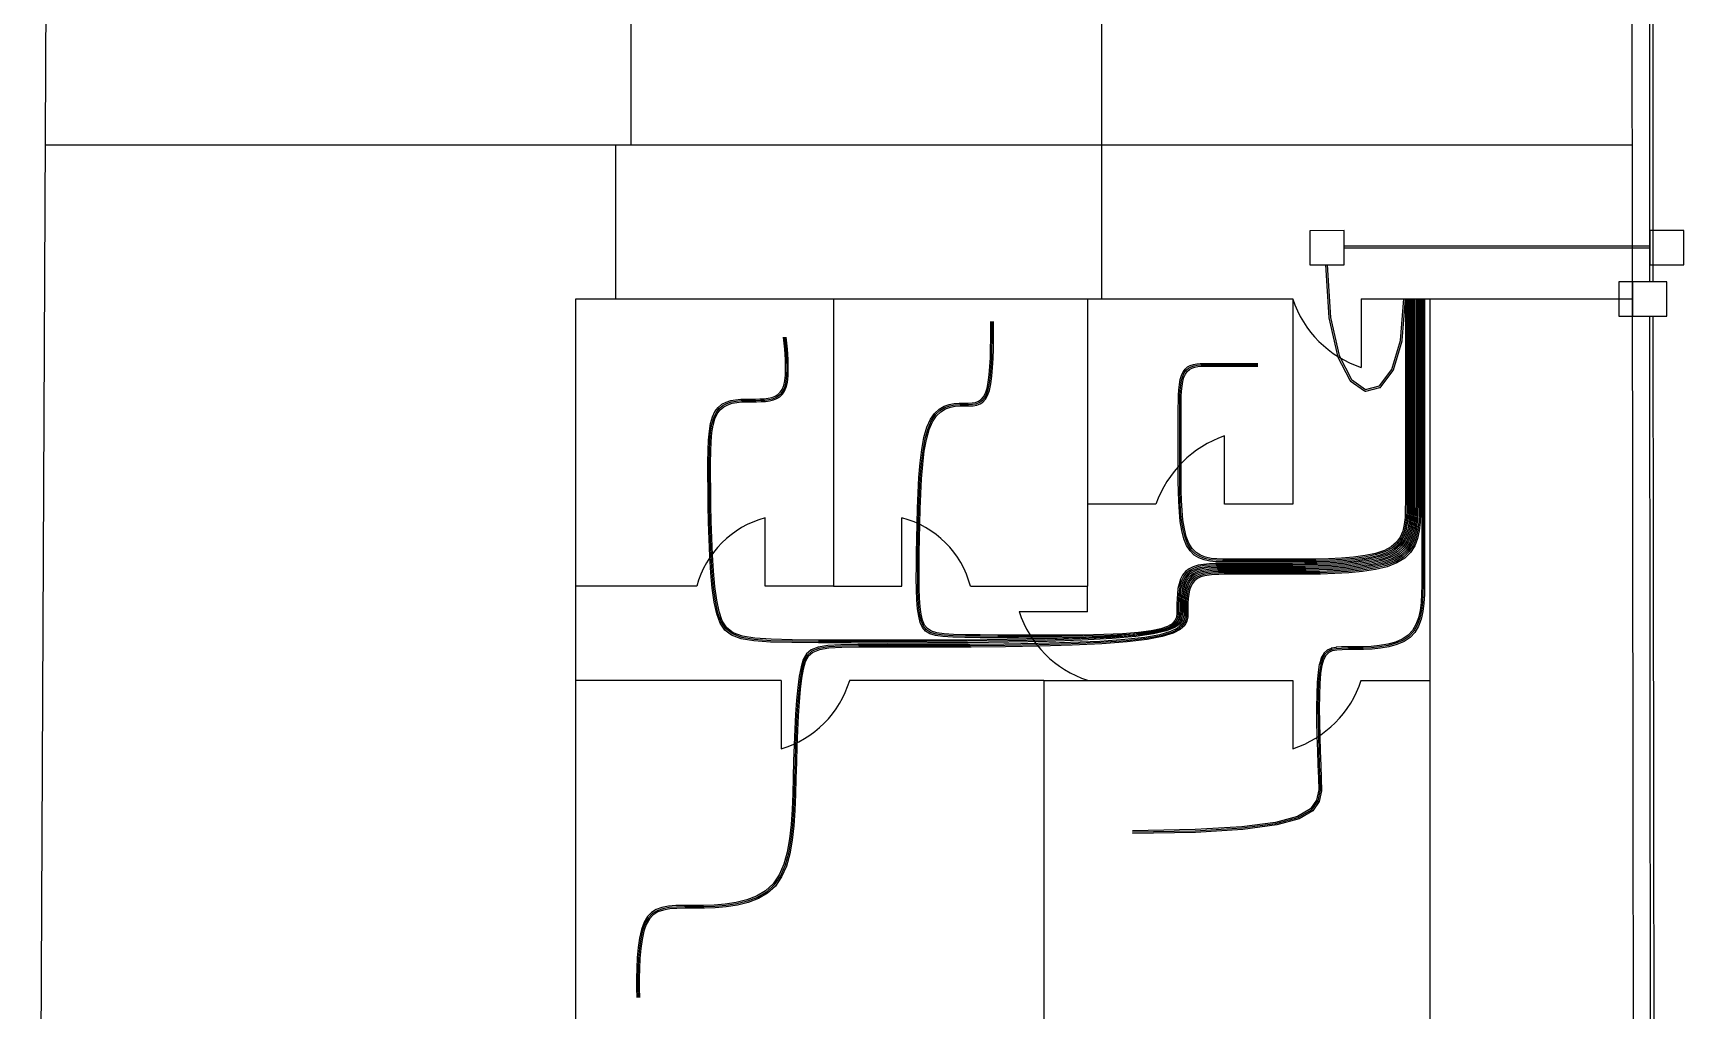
# Model space of a CAD drawing. Header units: millimetres. Extents: x 75 to 2709, y 49 to 1209.
# Drawn here: x 126.86 to 150.99, y 119.33 to 133.62 of the extents above; entities that cross this region are included whole.
import ezdxf

# ---------------------------------------------------------------- set-up
doc = ezdxf.new("R2010")
doc.units = ezdxf.units.MM
for name, color, linetype in [('Arquetas', 170, 'Continuous'), ('Canalizaciones', 10, 'Continuous'), ('Canalización Interior', 30, 'Continuous'), ('Canalización Secundaria', 90, 'Continuous'), ('Urbanización', 250, 'Continuous')]:
    doc.layers.add(name, color=color, linetype=linetype)

msp = doc.modelspace()

# ---------------------------------------------------------------- linework, layer by layer
at = {"layer": 'Arquetas'}
for points in [[(145.524, 130.226), (146.024, 130.227), (146.023, 130.727), (145.523, 130.726)], [(150.489, 130.227), (150.989, 130.227), (150.989, 130.727), (150.489, 130.727)], [(150.239, 129.477), (150.239, 129.977), (150.039, 129.977), (150.039, 129.477)], [(150.239, 129.477), (150.739, 129.477), (150.739, 129.977), (150.239, 129.977)]]:
    msp.add_lwpolyline(points, close=True, dxfattribs=at)
at = {"layer": 'Canalizaciones'}
for p, q in [((150.489, 129.977), (150.489, 163.503)), ((150.539, 129.977), (150.539, 163.503)), ((150.522, 99.871), (150.489, 129.477)), ((150.572, 99.871), (150.539, 129.477))]:
    msp.add_line(p, q, dxfattribs=at)
at = {"layer": 'Canalización Interior'}
for points in [[(147.098, 129.725), (147.098, 128.975), (147.098, 128.374), (147.098, 127.901), (147.098, 127.536), (147.098, 127.257), (147.098, 127.046), (147.098, 126.879), (147.098, 126.738), (147.097, 126.604), (147.092, 126.477), (147.08, 126.356), (147.056, 126.243), (147.015, 126.14), (146.956, 126.047), (146.872, 125.967), (146.761, 125.901), (146.62, 125.848), (146.454, 125.809), (146.269, 125.781), (146.072, 125.762), (145.869, 125.751), (145.666, 125.745), (145.471, 125.743), (145.289, 125.742), (145.125, 125.742), (144.979, 125.742), (144.848, 125.742), (144.731, 125.742), (144.624, 125.742), (144.526, 125.742), (144.435, 125.742), (144.347, 125.742), (144.262, 125.742), (144.18, 125.741), (144.102, 125.737), (144.029, 125.73), (143.962, 125.718), (143.901, 125.7), (143.848, 125.675), (143.804, 125.642), (143.77, 125.599), (143.744, 125.549), (143.725, 125.492), (143.713, 125.43), (143.705, 125.364), (143.701, 125.296), (143.7, 125.227), (143.7, 125.159), (143.698, 125.093), (143.686, 125.03), (143.653, 124.97), (143.59, 124.914), (143.485, 124.863), (143.329, 124.817), (143.11, 124.778), (142.82, 124.746), (142.452, 124.721), (142.022, 124.703), (141.549, 124.69), (141.052, 124.682), (140.553, 124.677), (140.071, 124.676), (139.625, 124.676), (139.236, 124.677), (138.919, 124.677), (138.669, 124.672), (138.478, 124.661), (138.336, 124.637), (138.235, 124.598), (138.165, 124.539), (138.119, 124.458), (138.087, 124.349), (138.061, 124.212), (138.039, 124.047), (138.022, 123.861), (138.007, 123.655), (137.996, 123.436), (137.987, 123.206), (137.979, 122.97), (137.973, 122.732), (137.966, 122.496), (137.957, 122.265), (137.943, 122.043), (137.92, 121.833), (137.885, 121.638), (137.835, 121.461), (137.768, 121.306), (137.679, 121.177), (137.568, 121.074), (137.438, 120.997), (137.293, 120.941), (137.138, 120.902), (136.978, 120.879), (136.817, 120.866), (136.661, 120.861), (136.514, 120.86), (136.379, 120.86), (136.258, 120.857), (136.15, 120.848), (136.055, 120.831), (135.972, 120.802), (135.901, 120.759), (135.841, 120.697), (135.792, 120.614), (135.754, 120.508), (135.726, 120.383), (135.706, 120.245), (135.693, 120.097), (135.685, 119.945), (135.682, 119.793), (135.682, 119.648), (135.685, 119.514)], [(147.118, 129.725), (147.118, 128.975), (147.118, 128.374), (147.118, 127.901), (147.118, 127.535), (147.118, 127.257), (147.118, 127.044), (147.118, 126.877), (147.118, 126.734), (147.117, 126.6), (147.112, 126.47), (147.1, 126.347), (147.075, 126.233), (147.035, 126.128), (146.974, 126.034), (146.89, 125.952), (146.778, 125.884), (146.635, 125.831), (146.467, 125.791), (146.281, 125.762), (146.082, 125.743), (145.877, 125.731), (145.672, 125.725), (145.475, 125.723), (145.292, 125.722), (145.127, 125.722), (144.98, 125.722), (144.849, 125.722), (144.732, 125.722), (144.625, 125.722), (144.528, 125.722), (144.437, 125.722), (144.351, 125.722), (144.267, 125.722), (144.187, 125.721), (144.11, 125.717), (144.039, 125.71), (143.973, 125.699), (143.915, 125.681), (143.863, 125.657), (143.821, 125.625), (143.788, 125.584), (143.762, 125.535), (143.744, 125.48), (143.732, 125.42), (143.725, 125.355), (143.721, 125.288), (143.72, 125.22), (143.72, 125.153), (143.718, 125.086), (143.706, 125.022), (143.673, 124.961), (143.609, 124.903), (143.504, 124.851), (143.347, 124.804), (143.128, 124.763), (142.837, 124.729), (142.467, 124.703), (142.035, 124.684), (141.561, 124.671), (141.063, 124.662), (140.562, 124.658), (140.079, 124.656), (139.632, 124.656), (139.243, 124.657), (138.926, 124.657), (138.677, 124.653), (138.486, 124.641), (138.346, 124.617), (138.246, 124.579), (138.179, 124.521), (138.134, 124.44), (138.103, 124.333), (138.078, 124.196), (138.057, 124.034), (138.04, 123.848), (138.027, 123.645), (138.015, 123.427), (138.006, 123.198), (137.999, 122.963), (137.992, 122.725), (137.986, 122.489), (137.977, 122.257), (137.963, 122.034), (137.939, 121.822), (137.904, 121.625), (137.854, 121.447), (137.785, 121.291), (137.696, 121.16), (137.583, 121.056), (137.451, 120.978), (137.304, 120.921), (137.148, 120.883), (136.986, 120.859), (136.825, 120.846), (136.668, 120.841), (136.52, 120.84), (136.386, 120.84), (136.266, 120.837), (136.159, 120.828), (136.065, 120.812), (135.984, 120.783), (135.914, 120.74), (135.856, 120.68), (135.809, 120.599), (135.772, 120.495), (135.744, 120.373), (135.725, 120.236), (135.712, 120.091), (135.705, 119.941), (135.702, 119.792), (135.702, 119.648), (135.705, 119.515)], [(147.138, 129.725), (147.138, 128.975), (147.138, 128.373), (147.138, 127.9), (147.138, 127.535), (147.138, 127.256), (147.138, 127.043), (147.138, 126.875), (147.138, 126.731), (147.137, 126.595), (147.132, 126.464), (147.12, 126.339), (147.095, 126.223), (147.054, 126.116), (146.993, 126.02), (146.908, 125.937), (146.794, 125.867), (146.65, 125.813), (146.481, 125.772), (146.292, 125.743), (146.092, 125.723), (145.885, 125.711), (145.679, 125.705), (145.48, 125.703), (145.295, 125.702), (145.129, 125.702), (144.982, 125.702), (144.85, 125.702), (144.733, 125.702), (144.626, 125.702), (144.529, 125.702), (144.439, 125.702), (144.354, 125.702), (144.272, 125.702), (144.193, 125.701), (144.119, 125.697), (144.049, 125.691), (143.985, 125.679), (143.928, 125.663), (143.879, 125.639), (143.838, 125.608), (143.805, 125.569), (143.781, 125.521), (143.764, 125.468), (143.752, 125.409), (143.745, 125.346), (143.741, 125.281), (143.74, 125.213), (143.74, 125.146), (143.738, 125.079), (143.726, 125.014), (143.693, 124.952), (143.629, 124.893), (143.523, 124.839), (143.366, 124.79), (143.146, 124.748), (142.853, 124.712), (142.483, 124.685), (142.049, 124.665), (141.573, 124.651), (141.073, 124.643), (140.571, 124.638), (140.086, 124.636), (139.639, 124.636), (139.25, 124.637), (138.933, 124.637), (138.684, 124.633), (138.495, 124.621), (138.356, 124.598), (138.258, 124.559), (138.192, 124.502), (138.149, 124.422), (138.119, 124.316), (138.095, 124.181), (138.076, 124.02), (138.059, 123.836), (138.046, 123.634), (138.035, 123.417), (138.026, 123.19), (138.019, 122.955), (138.012, 122.718), (138.006, 122.481), (137.997, 122.249), (137.982, 122.025), (137.959, 121.812), (137.923, 121.613), (137.872, 121.434), (137.803, 121.276), (137.712, 121.143), (137.598, 121.039), (137.465, 120.96), (137.316, 120.902), (137.158, 120.863), (136.995, 120.839), (136.832, 120.826), (136.675, 120.821), (136.527, 120.82), (136.393, 120.819), (136.274, 120.817), (136.168, 120.808), (136.076, 120.792), (135.996, 120.764), (135.928, 120.722), (135.871, 120.663), (135.826, 120.583), (135.79, 120.482), (135.763, 120.362), (135.744, 120.228), (135.732, 120.085), (135.725, 119.938), (135.722, 119.791), (135.722, 119.648), (135.725, 119.515)], [(147.078, 129.725), (147.078, 128.975), (147.078, 128.374), (147.078, 127.901), (147.078, 127.536), (147.078, 127.258), (147.078, 127.047), (147.078, 126.881), (147.078, 126.741), (147.077, 126.609), (147.072, 126.483), (147.06, 126.364), (147.036, 126.253), (146.996, 126.152), (146.937, 126.061), (146.854, 125.983), (146.744, 125.917), (146.605, 125.866), (146.44, 125.828), (146.257, 125.8), (146.062, 125.782), (145.86, 125.771), (145.66, 125.765), (145.466, 125.763), (145.285, 125.762), (145.123, 125.762), (144.978, 125.762), (144.847, 125.762), (144.73, 125.762), (144.623, 125.762), (144.525, 125.762), (144.433, 125.762), (144.344, 125.762), (144.258, 125.762), (144.174, 125.761), (144.094, 125.757), (144.019, 125.749), (143.95, 125.737), (143.887, 125.718), (143.833, 125.693), (143.788, 125.658), (143.752, 125.614), (143.725, 125.563), (143.706, 125.504), (143.693, 125.44), (143.685, 125.373), (143.681, 125.304), (143.68, 125.234), (143.68, 125.166), (143.678, 125.1), (143.663, 125.037), (143.625, 124.979), (143.549, 124.924), (143.425, 124.875), (143.239, 124.831), (142.979, 124.793), (142.634, 124.763), (142.197, 124.739), (141.685, 124.721), (141.122, 124.709), (140.53, 124.702), (139.933, 124.698), (139.354, 124.697), (138.817, 124.698), (138.344, 124.7), (137.953, 124.703), (137.64, 124.711), (137.396, 124.728), (137.21, 124.76), (137.073, 124.81), (136.975, 124.885), (136.906, 124.988), (136.857, 125.124), (136.819, 125.296), (136.79, 125.498), (136.768, 125.724), (136.752, 125.965), (136.742, 126.215), (136.735, 126.466), (136.731, 126.711), (136.728, 126.942), (136.726, 127.153), (136.726, 127.343), (136.728, 127.514), (136.735, 127.664), (136.747, 127.796), (136.765, 127.909), (136.792, 128.004), (136.828, 128.081), (136.874, 128.141), (136.93, 128.187), (136.992, 128.219), (137.06, 128.241), (137.131, 128.254), (137.205, 128.261), (137.279, 128.264), (137.352, 128.264), (137.421, 128.264), (137.487, 128.265), (137.549, 128.269), (137.607, 128.276), (137.66, 128.288), (137.707, 128.306), (137.748, 128.331), (137.784, 128.364), (137.813, 128.406), (137.835, 128.46), (137.85, 128.529), (137.859, 128.614), (137.862, 128.718), (137.858, 128.843), (137.848, 128.992), (137.831, 129.167)], [(147.058, 129.725), (147.058, 128.975), (147.058, 128.374), (147.058, 127.901), (147.058, 127.536), (147.058, 127.259), (147.058, 127.048), (147.058, 126.884), (147.058, 126.744), (147.057, 126.614), (147.052, 126.489), (147.04, 126.372), (147.016, 126.263), (146.977, 126.163), (146.918, 126.075), (146.836, 125.998), (146.728, 125.934), (146.589, 125.884), (146.426, 125.846), (146.245, 125.819), (146.052, 125.801), (145.852, 125.79), (145.653, 125.785), (145.461, 125.783), (145.282, 125.782), (145.12, 125.782), (144.976, 125.782), (144.846, 125.782), (144.729, 125.782), (144.622, 125.782), (144.523, 125.782), (144.43, 125.782), (144.341, 125.782), (144.253, 125.782), (144.168, 125.781), (144.086, 125.777), (144.009, 125.769), (143.938, 125.756), (143.874, 125.737), (143.818, 125.71), (143.771, 125.675), (143.734, 125.63), (143.707, 125.576), (143.687, 125.516), (143.674, 125.451), (143.666, 125.382), (143.661, 125.312), (143.66, 125.241), (143.66, 125.173), (143.658, 125.107), (143.643, 125.045), (143.605, 124.988), (143.529, 124.935), (143.405, 124.887), (143.22, 124.845), (142.962, 124.809), (142.618, 124.779), (142.182, 124.756), (141.672, 124.74), (141.11, 124.728), (140.521, 124.722), (139.926, 124.718), (139.35, 124.717), (138.815, 124.718), (138.344, 124.72), (137.956, 124.723), (137.645, 124.731), (137.403, 124.748), (137.22, 124.779), (137.085, 124.829), (136.988, 124.903), (136.921, 125.005), (136.873, 125.14), (136.837, 125.31), (136.808, 125.511), (136.787, 125.735), (136.772, 125.975), (136.762, 126.222), (136.755, 126.471), (136.751, 126.713), (136.748, 126.942), (136.746, 127.15), (136.746, 127.338), (136.748, 127.506), (136.754, 127.655), (136.766, 127.784), (136.784, 127.895), (136.81, 127.989), (136.845, 128.064), (136.89, 128.124), (136.943, 128.168), (137.004, 128.2), (137.07, 128.221), (137.14, 128.234), (137.213, 128.241), (137.286, 128.244), (137.358, 128.244), (137.428, 128.244), (137.495, 128.246), (137.558, 128.249), (137.617, 128.257), (137.671, 128.269), (137.72, 128.288), (137.763, 128.314), (137.8, 128.349), (137.83, 128.393), (137.853, 128.45), (137.869, 128.521), (137.879, 128.609), (137.882, 128.715), (137.878, 128.842), (137.868, 128.993), (137.851, 129.169)], [(147.038, 129.725), (147.038, 128.975), (147.038, 128.374), (147.038, 127.901), (147.038, 127.537), (147.038, 127.26), (147.038, 127.05), (147.038, 126.886), (147.038, 126.748), (147.037, 126.619), (147.033, 126.496), (147.02, 126.38), (146.997, 126.273), (146.958, 126.175), (146.9, 126.088), (146.819, 126.013), (146.711, 125.951), (146.574, 125.902), (146.413, 125.865), (146.233, 125.839), (146.042, 125.821), (145.844, 125.81), (145.647, 125.805), (145.456, 125.803), (145.279, 125.802), (145.118, 125.802), (144.975, 125.802), (144.845, 125.802), (144.728, 125.802), (144.621, 125.802), (144.522, 125.802), (144.428, 125.802), (144.337, 125.802), (144.248, 125.802), (144.161, 125.801), (144.078, 125.797), (143.999, 125.789), (143.926, 125.775), (143.86, 125.756), (143.802, 125.728), (143.754, 125.692), (143.716, 125.645), (143.688, 125.59), (143.668, 125.528), (143.654, 125.461), (143.646, 125.391), (143.641, 125.32), (143.64, 125.248), (143.64, 125.179), (143.638, 125.114), (143.623, 125.053), (143.585, 124.997), (143.51, 124.945), (143.386, 124.899), (143.202, 124.859), (142.944, 124.824), (142.601, 124.796), (142.167, 124.774), (141.658, 124.758), (141.099, 124.748), (140.511, 124.741), (139.919, 124.738), (139.345, 124.737), (138.812, 124.738), (138.344, 124.74), (137.958, 124.743), (137.651, 124.751), (137.411, 124.767), (137.229, 124.798), (137.096, 124.848), (137.002, 124.921), (136.936, 125.022), (136.89, 125.156), (136.854, 125.325), (136.827, 125.525), (136.806, 125.747), (136.791, 125.984), (136.781, 126.23), (136.775, 126.476), (136.771, 126.716), (136.768, 126.942), (136.766, 127.148), (136.766, 127.334), (136.768, 127.499), (136.774, 127.645), (136.785, 127.773), (136.803, 127.882), (136.828, 127.973), (136.862, 128.048), (136.905, 128.106), (136.957, 128.15), (137.016, 128.181), (137.081, 128.202), (137.149, 128.215), (137.22, 128.221), (137.293, 128.224), (137.364, 128.224), (137.434, 128.224), (137.502, 128.226), (137.566, 128.23), (137.626, 128.238), (137.682, 128.251), (137.733, 128.27), (137.777, 128.298), (137.816, 128.334), (137.847, 128.381), (137.871, 128.44), (137.888, 128.513), (137.898, 128.603), (137.901, 128.712), (137.898, 128.842), (137.888, 128.994), (137.871, 129.171)], [(147.018, 129.725), (147.018, 128.975), (147.018, 128.374), (147.018, 127.902), (147.018, 127.537), (147.018, 127.261), (147.018, 127.051), (147.018, 126.888), (147.018, 126.751), (147.017, 126.623), (147.013, 126.502), (147.001, 126.388), (146.977, 126.283), (146.939, 126.187), (146.881, 126.102), (146.801, 126.028), (146.694, 125.967), (146.559, 125.92), (146.399, 125.884), (146.221, 125.858), (146.032, 125.841), (145.836, 125.83), (145.641, 125.825), (145.452, 125.823), (145.275, 125.822), (145.116, 125.822), (144.973, 125.822), (144.844, 125.822), (144.728, 125.822), (144.62, 125.822), (144.52, 125.822), (144.426, 125.822), (144.334, 125.822), (144.244, 125.822), (144.155, 125.821), (144.07, 125.816), (143.989, 125.808), (143.914, 125.794), (143.846, 125.774), (143.787, 125.746), (143.738, 125.708), (143.699, 125.66), (143.669, 125.604), (143.648, 125.54), (143.634, 125.472), (143.626, 125.4), (143.622, 125.327), (143.62, 125.255), (143.62, 125.186), (143.619, 125.121), (143.611, 125.061), (143.59, 125.006), (143.549, 124.956), (143.481, 124.912), (143.38, 124.874), (143.239, 124.842), (143.052, 124.816), (142.814, 124.797), (142.536, 124.784), (142.229, 124.776), (141.906, 124.771), (141.58, 124.77), (141.262, 124.771), (140.965, 124.773), (140.702, 124.775), (140.482, 124.777), (140.304, 124.781), (140.161, 124.79), (140.051, 124.806), (139.967, 124.832), (139.905, 124.871), (139.861, 124.925), (139.829, 124.997), (139.806, 125.088), (139.789, 125.199), (139.779, 125.329), (139.773, 125.477), (139.771, 125.64), (139.772, 125.82), (139.775, 126.014), (139.779, 126.222), (139.783, 126.441), (139.789, 126.667), (139.797, 126.895), (139.809, 127.118), (139.827, 127.331), (139.851, 127.528), (139.883, 127.703), (139.925, 127.851), (139.977, 127.968), (140.038, 128.055), (140.105, 128.118), (140.177, 128.16), (140.251, 128.185), (140.325, 128.198), (140.398, 128.203), (140.466, 128.204), (140.529, 128.204), (140.585, 128.207), (140.636, 128.215), (140.681, 128.231), (140.72, 128.257), (140.754, 128.295), (140.782, 128.349), (140.805, 128.421), (140.823, 128.512), (140.837, 128.619), (140.847, 128.739), (140.853, 128.869), (140.857, 129.003), (140.859, 129.139), (140.86, 129.272), (140.86, 129.399)], [(146.998, 129.725), (146.998, 128.975), (146.998, 128.374), (146.998, 127.902), (146.998, 127.538), (146.998, 127.261), (146.998, 127.053), (146.998, 126.89), (146.998, 126.754), (146.997, 126.628), (146.993, 126.508), (146.981, 126.396), (146.958, 126.293), (146.919, 126.199), (146.863, 126.116), (146.783, 126.044), (146.678, 125.984), (146.543, 125.937), (146.385, 125.902), (146.209, 125.877), (146.022, 125.86), (145.828, 125.85), (145.634, 125.845), (145.447, 125.843), (145.272, 125.842), (145.114, 125.842), (144.972, 125.842), (144.843, 125.842), (144.727, 125.842), (144.619, 125.842), (144.519, 125.842), (144.424, 125.842), (144.331, 125.842), (144.239, 125.842), (144.149, 125.841), (144.062, 125.836), (143.979, 125.828), (143.902, 125.814), (143.833, 125.793), (143.772, 125.764), (143.721, 125.725), (143.681, 125.676), (143.651, 125.617), (143.629, 125.552), (143.615, 125.482), (143.606, 125.409), (143.602, 125.335), (143.6, 125.262), (143.6, 125.193), (143.599, 125.128), (143.591, 125.069), (143.57, 125.015), (143.529, 124.967), (143.462, 124.924), (143.362, 124.888), (143.221, 124.857), (143.035, 124.833), (142.799, 124.815), (142.522, 124.803), (142.217, 124.795), (141.897, 124.791), (141.573, 124.79), (141.257, 124.791), (140.963, 124.793), (140.703, 124.795), (140.485, 124.797), (140.309, 124.801), (140.169, 124.81), (140.06, 124.826), (139.979, 124.851), (139.919, 124.89), (139.876, 124.943), (139.846, 125.013), (139.824, 125.104), (139.808, 125.213), (139.798, 125.341), (139.793, 125.486), (139.791, 125.648), (139.792, 125.825), (139.795, 126.016), (139.799, 126.221), (139.803, 126.438), (139.809, 126.662), (139.817, 126.887), (139.829, 127.108), (139.846, 127.319), (139.869, 127.514), (139.901, 127.688), (139.942, 127.834), (139.992, 127.95), (140.052, 128.036), (140.117, 128.099), (140.187, 128.14), (140.26, 128.165), (140.333, 128.178), (140.405, 128.183), (140.473, 128.184), (140.536, 128.184), (140.593, 128.187), (140.645, 128.196), (140.691, 128.212), (140.732, 128.238), (140.768, 128.278), (140.797, 128.333), (140.822, 128.406), (140.841, 128.499), (140.856, 128.609), (140.866, 128.731), (140.873, 128.863), (140.877, 129), (140.879, 129.137), (140.88, 129.272), (140.88, 129.399)], [(146.978, 129.725), (146.978, 128.975), (146.978, 128.374), (146.978, 127.902), (146.978, 127.538), (146.978, 127.262), (146.978, 127.054), (146.978, 126.893), (146.978, 126.758), (146.977, 126.633), (146.973, 126.515), (146.961, 126.404), (146.938, 126.303), (146.9, 126.211), (146.844, 126.129), (146.765, 126.059), (146.661, 126.001), (146.528, 125.955), (146.372, 125.921), (146.198, 125.896), (146.012, 125.88), (145.82, 125.87), (145.628, 125.865), (145.442, 125.863), (145.269, 125.862), (145.112, 125.862), (144.97, 125.862), (144.842, 125.862), (144.726, 125.862), (144.618, 125.862), (144.518, 125.862), (144.421, 125.862), (144.327, 125.862), (144.234, 125.862), (144.142, 125.86), (144.053, 125.856), (143.969, 125.847), (143.89, 125.833), (143.819, 125.811), (143.757, 125.781), (143.704, 125.742), (143.663, 125.691), (143.632, 125.631), (143.61, 125.564), (143.595, 125.492), (143.586, 125.418), (143.582, 125.343), (143.58, 125.269), (143.58, 125.199), (143.579, 125.135), (143.571, 125.076), (143.55, 125.024), (143.51, 124.977), (143.443, 124.936), (143.343, 124.902), (143.204, 124.873), (143.018, 124.85), (142.784, 124.833), (142.509, 124.822), (142.206, 124.814), (141.887, 124.811), (141.565, 124.81), (141.252, 124.811), (140.961, 124.813), (140.703, 124.815), (140.488, 124.817), (140.314, 124.821), (140.176, 124.83), (140.07, 124.845), (139.991, 124.871), (139.933, 124.908), (139.892, 124.96), (139.863, 125.03), (139.842, 125.119), (139.827, 125.227), (139.818, 125.352), (139.813, 125.495), (139.811, 125.655), (139.812, 125.829), (139.815, 126.018), (139.819, 126.221), (139.823, 126.436), (139.828, 126.657), (139.836, 126.88), (139.848, 127.099), (139.865, 127.307), (139.888, 127.5), (139.919, 127.672), (139.958, 127.818), (140.008, 127.932), (140.065, 128.018), (140.129, 128.079), (140.198, 128.121), (140.269, 128.146), (140.341, 128.158), (140.412, 128.163), (140.479, 128.164), (140.543, 128.164), (140.601, 128.167), (140.654, 128.176), (140.702, 128.192), (140.744, 128.219), (140.781, 128.26), (140.813, 128.316), (140.839, 128.391), (140.859, 128.486), (140.874, 128.598), (140.885, 128.723), (140.892, 128.857), (140.897, 128.996), (140.899, 129.135), (140.9, 129.271), (140.9, 129.399)], [(147.178, 129.725), (147.178, 128.975), (147.178, 128.373), (147.178, 127.9), (147.178, 127.534), (147.178, 127.255), (147.178, 127.041), (147.178, 126.873), (147.178, 126.728), (147.178, 126.59), (147.178, 126.455), (147.178, 126.322), (147.178, 126.191), (147.178, 126.061), (147.178, 125.931), (147.178, 125.802), (147.178, 125.673), (147.178, 125.543), (147.175, 125.415), (147.167, 125.29), (147.152, 125.17), (147.128, 125.059), (147.09, 124.958), (147.039, 124.869), (146.97, 124.794), (146.882, 124.736), (146.78, 124.693), (146.666, 124.661), (146.545, 124.641), (146.421, 124.628), (146.3, 124.622), (146.184, 124.62), (146.078, 124.62), (145.986, 124.619), (145.907, 124.614), (145.841, 124.601), (145.786, 124.575), (145.741, 124.533), (145.706, 124.47), (145.68, 124.383), (145.661, 124.267), (145.648, 124.12), (145.642, 123.947), (145.639, 123.755), (145.641, 123.549), (145.646, 123.336), (145.652, 123.123), (145.66, 122.916), (145.669, 122.722), (145.671, 122.546), (145.64, 122.39), (145.543, 122.255), (145.348, 122.143), (145.022, 122.054), (144.532, 121.988), (143.845, 121.948), (142.93, 121.933)], [(147.198, 129.725), (147.198, 128.975), (147.198, 128.373), (147.198, 127.9), (147.198, 127.534), (147.198, 127.255), (147.198, 127.041), (147.198, 126.873), (147.198, 126.728), (147.198, 126.59), (147.198, 126.455), (147.198, 126.322), (147.198, 126.19), (147.198, 126.06), (147.198, 125.93), (147.198, 125.8), (147.198, 125.67), (147.198, 125.538), (147.195, 125.408), (147.187, 125.281), (147.172, 125.16), (147.147, 125.047), (147.109, 124.944), (147.057, 124.853), (146.987, 124.778), (146.898, 124.718), (146.793, 124.674), (146.678, 124.642), (146.555, 124.621), (146.431, 124.608), (146.308, 124.602), (146.191, 124.6), (146.085, 124.6), (145.993, 124.599), (145.915, 124.594), (145.85, 124.581), (145.797, 124.556), (145.754, 124.514), (145.721, 124.452), (145.696, 124.366), (145.678, 124.251), (145.667, 124.106), (145.661, 123.934), (145.659, 123.743), (145.661, 123.539), (145.666, 123.327), (145.673, 123.115), (145.681, 122.908), (145.689, 122.714), (145.691, 122.537), (145.66, 122.38), (145.563, 122.243), (145.366, 122.128), (145.038, 122.037), (144.544, 121.97), (143.852, 121.928), (142.93, 121.913)], [(146.958, 129.725), (146.958, 128.975), (146.958, 128.374), (146.958, 127.902), (146.958, 127.539), (146.958, 127.263), (146.958, 127.055), (146.958, 126.895), (146.958, 126.761), (146.957, 126.637), (146.953, 126.521), (146.941, 126.413), (146.918, 126.313), (146.881, 126.223), (146.825, 126.143), (146.748, 126.074), (146.644, 126.017), (146.513, 125.973), (146.358, 125.939), (146.186, 125.915), (146.002, 125.899), (145.812, 125.889), (145.622, 125.884), (145.438, 125.883), (145.265, 125.882), (145.109, 125.882), (144.969, 125.882), (144.842, 125.882), (144.726, 125.882), (144.619, 125.882), (144.519, 125.882), (144.424, 125.882), (144.331, 125.882), (144.239, 125.883), (144.149, 125.886), (144.062, 125.895), (143.979, 125.912), (143.902, 125.941), (143.833, 125.983), (143.772, 126.043), (143.721, 126.122), (143.681, 126.222), (143.651, 126.341), (143.629, 126.474), (143.615, 126.616), (143.606, 126.764), (143.602, 126.914), (143.6, 127.061), (143.6, 127.201), (143.6, 127.331), (143.6, 127.451), (143.6, 127.563), (143.6, 127.668), (143.6, 127.767), (143.6, 127.863), (143.6, 127.956), (143.6, 128.047), (143.6, 128.139), (143.601, 128.229), (143.603, 128.316), (143.608, 128.4), (143.617, 128.477), (143.629, 128.548), (143.647, 128.61), (143.67, 128.661), (143.699, 128.702), (143.734, 128.733), (143.775, 128.755), (143.82, 128.769), (143.868, 128.778), (143.92, 128.783), (143.975, 128.784), (144.031, 128.785), (144.089, 128.785), (144.151, 128.785), (144.22, 128.785), (144.298, 128.785), (144.389, 128.785), (144.495, 128.785), (144.619, 128.785), (144.764, 128.785)], [(146.938, 129.725), (146.938, 128.975), (146.938, 128.374), (146.938, 127.902), (146.938, 127.539), (146.938, 127.264), (146.938, 127.057), (146.938, 126.897), (146.938, 126.764), (146.937, 126.642), (146.933, 126.527), (146.921, 126.421), (146.899, 126.323), (146.862, 126.235), (146.807, 126.157), (146.73, 126.089), (146.628, 126.034), (146.498, 125.991), (146.344, 125.958), (146.174, 125.935), (145.992, 125.919), (145.803, 125.909), (145.615, 125.904), (145.433, 125.903), (145.262, 125.902), (145.107, 125.902), (144.968, 125.902), (144.841, 125.902), (144.726, 125.902), (144.62, 125.902), (144.52, 125.902), (144.426, 125.902), (144.334, 125.902), (144.244, 125.903), (144.155, 125.906), (144.07, 125.915), (143.989, 125.932), (143.914, 125.96), (143.846, 126.002), (143.787, 126.061), (143.738, 126.139), (143.699, 126.238), (143.669, 126.355), (143.648, 126.486), (143.634, 126.626), (143.626, 126.773), (143.622, 126.921), (143.62, 127.066), (143.62, 127.204), (143.62, 127.333), (143.62, 127.452), (143.62, 127.564), (143.62, 127.668), (143.62, 127.767), (143.62, 127.862), (143.62, 127.954), (143.62, 128.044), (143.62, 128.134), (143.621, 128.223), (143.623, 128.308), (143.628, 128.39), (143.636, 128.465), (143.648, 128.534), (143.664, 128.594), (143.686, 128.645), (143.714, 128.684), (143.748, 128.714), (143.787, 128.735), (143.83, 128.75), (143.877, 128.758), (143.927, 128.763), (143.98, 128.764), (144.034, 128.765), (144.091, 128.765), (144.152, 128.765), (144.22, 128.765), (144.298, 128.765), (144.389, 128.765), (144.495, 128.765), (144.619, 128.765), (144.764, 128.765)], [(146.918, 129.725), (146.918, 128.975), (146.918, 128.374), (146.918, 127.902), (146.918, 127.539), (146.918, 127.265), (146.918, 127.058), (146.918, 126.899), (146.918, 126.768), (146.917, 126.647), (146.913, 126.534), (146.901, 126.429), (146.879, 126.333), (146.843, 126.246), (146.788, 126.17), (146.712, 126.105), (146.611, 126.051), (146.482, 126.008), (146.331, 125.977), (146.162, 125.954), (145.982, 125.938), (145.795, 125.929), (145.609, 125.924), (145.428, 125.923), (145.259, 125.922), (145.105, 125.922), (144.966, 125.922), (144.841, 125.922), (144.726, 125.922), (144.62, 125.922), (144.522, 125.922), (144.428, 125.922), (144.337, 125.922), (144.248, 125.923), (144.161, 125.926), (144.078, 125.935), (143.999, 125.951), (143.926, 125.979), (143.86, 126.021), (143.802, 126.078), (143.754, 126.155), (143.716, 126.253), (143.688, 126.368), (143.668, 126.497), (143.654, 126.636), (143.646, 126.781), (143.641, 126.927), (143.64, 127.071), (143.64, 127.208), (143.64, 127.335), (143.64, 127.454), (143.64, 127.564), (143.64, 127.668), (143.64, 127.766), (143.64, 127.86), (143.64, 127.951), (143.64, 128.041), (143.64, 128.129), (143.641, 128.216), (143.643, 128.3), (143.648, 128.38), (143.655, 128.454), (143.666, 128.521), (143.682, 128.579), (143.703, 128.628), (143.73, 128.667), (143.762, 128.695), (143.798, 128.716), (143.84, 128.73), (143.885, 128.739), (143.933, 128.743), (143.984, 128.744), (144.038, 128.745), (144.093, 128.745), (144.154, 128.745), (144.221, 128.745), (144.299, 128.745), (144.389, 128.745), (144.495, 128.745), (144.619, 128.745), (144.764, 128.745)]]:
    msp.add_lwpolyline(points, dxfattribs=at)
msp.add_lwpolyline([(147.158, 129.725), (147.158, 128.975), (147.158, 128.373), (147.158, 127.9), (147.158, 127.534), (147.158, 127.255), (147.158, 127.041), (147.158, 126.873), (147.158, 126.728), (147.158, 126.59), (147.158, 126.455), (147.158, 126.322), (147.158, 126.191), (147.158, 126.061), (147.158, 125.931), (147.158, 125.802), (147.158, 125.673), (147.158, 125.543), (147.155, 125.415), (147.147, 125.291), (147.133, 125.174), (147.108, 125.065), (147.072, 124.966), (147.023, 124.881), (146.957, 124.81), (146.873, 124.754), (146.773, 124.711), (146.661, 124.681), (146.542, 124.661), (146.42, 124.648), (146.299, 124.642), (146.184, 124.64), (146.078, 124.64, 0.001419), (146.078, 124.64), (145.986, 124.639, 0.013762), (145.985, 124.639), (145.906, 124.634, 0.033631), (145.903, 124.633), (145.837, 124.62, 0.059959), (145.832, 124.619), (145.777, 124.593, 0.08045), (145.772, 124.589), (145.728, 124.547, 0.075904), (145.724, 124.543), (145.689, 124.48, 0.05366), (145.687, 124.476), (145.661, 124.389, 0.033119), (145.66, 124.386), (145.641, 124.27, 0.019449), (145.641, 124.269), (145.629, 124.122, 0.011297), (145.628, 124.121), (145.622, 123.948, 0.00715), (145.622, 123.948), (145.619, 123.755, 0.004847), (145.619, 123.754), (145.621, 123.548, 0.003413), (145.621, 123.548), (145.626, 123.335, 0.002427), (145.626, 123.335), (145.632, 123.122, 0.001674), (145.632, 123.122), (145.64, 122.915, 0.001018), (145.64, 122.915), (145.649, 122.721), (145.651, 122.548), (145.621, 122.398), (145.53, 122.271), (145.34, 122.162), (145.018, 122.073), (144.53, 122.008), (143.845, 121.968), (142.93, 121.953)], format="xyb", dxfattribs=at)
at = {"layer": 'Canalización Secundaria'}
for p, q in [((146.023, 130.502), (150.489, 130.502)), ((146.023, 130.477), (150.489, 130.477))]:
    msp.add_line(p, q, dxfattribs=at)
msp.add_lwpolyline([(145.749, 130.225), (145.797, 129.455, 0.040433), (145.797, 129.451), (145.924, 128.894, 0.062881), (145.926, 128.888), (146.106, 128.54, 0.119967), (146.113, 128.531), (146.319, 128.385, 0.217968), (146.339, 128.381), (146.545, 128.431, 0.174448), (146.559, 128.441), (146.738, 128.682, 0.08775), (146.742, 128.69), (146.869, 129.115, 0.052568), (146.87, 129.12), (146.918, 129.725)], format="xyb", dxfattribs=at)
msp.add_lwpolyline([(145.774, 130.227), (145.822, 129.456), (145.949, 128.9), (146.128, 128.551), (146.333, 128.405), (146.539, 128.456), (146.718, 128.697), (146.845, 129.122), (146.893, 129.727)], dxfattribs=at)
at = {"layer": 'Urbanización'}
for p, q in [((126.864, 95.388), (127.311, 184.69)), ((150.272, 98.62), (150.202, 164.027)), ((135.6, 134.368), (135.6, 131.983)), ((142.48, 131.983), (142.48, 134.368)), ((127.047, 131.983), (150.236, 131.983)), ((135.375, 131.983), (135.375, 129.727)), ((142.278, 131.983), (150.236, 131.983)), ((142.48, 129.727), (142.48, 131.983)), ((134.797, 117.651), (134.797, 129.727)), ((134.797, 129.727), (137.666, 129.727)), ((134.91, 129.727), (145.273, 129.727)), ((138.562, 129.727), (138.562, 125.527)), ((142.273, 129.727), (142.273, 125.527)), ((145.273, 129.727), (145.273, 126.727)), ((146.273, 129.727), (146.273, 128.727)), ((146.273, 129.727), (147.273, 129.727)), ((147.273, 129.727), (147.273, 117.651)), ((147.273, 129.727), (150.239, 129.727)), ((147.273, 129.727), (147.273, 117.651)), ((144.273, 126.727), (144.273, 127.727)), ((143.273, 126.727), (142.273, 126.727)), ((145.273, 126.727), (144.273, 126.727)), ((137.562, 125.527), (137.562, 126.527)), ((139.562, 125.527), (139.562, 126.527)), ((136.562, 125.527), (134.797, 125.527)), ((138.562, 125.527), (137.562, 125.527)), ((138.562, 125.527), (139.562, 125.527)), ((140.562, 125.527), (142.273, 125.527)), ((142.273, 125.155), (142.273, 125.527)), ((142.273, 125.155), (141.273, 125.155)), ((137.797, 124.151), (134.797, 124.151)), ((137.797, 124.151), (137.797, 123.151)), ((141.636, 124.151), (138.797, 124.151)), ((141.636, 124.151), (141.636, 117.651)), ((141.636, 124.151), (145.273, 124.151)), ((145.273, 124.151), (145.273, 123.151)), ((146.273, 124.151), (147.273, 124.151))]:
    msp.add_line(p, q, dxfattribs=at)
for centre, radius, start, end in [((146.763, 130.217), 1.569, 198.2048, 251.7952), ((144.819, 126.181), 1.639, 109.4417, 160.5583), ((137.935, 125.154), 1.423, 105.2003, 164.7997), ((139.217, 125.182), 1.388, 14.3853, 75.6147), ((142.764, 125.641), 1.568, 198.0344, 251.7417), ((137.378, 124.57), 1.48, 286.4498, 343.5502), ((144.791, 124.634), 1.559, 288.028, 341.972)]:
    msp.add_arc(centre, radius, start, end, dxfattribs=at)

doc.saveas('drawing.dxf')
